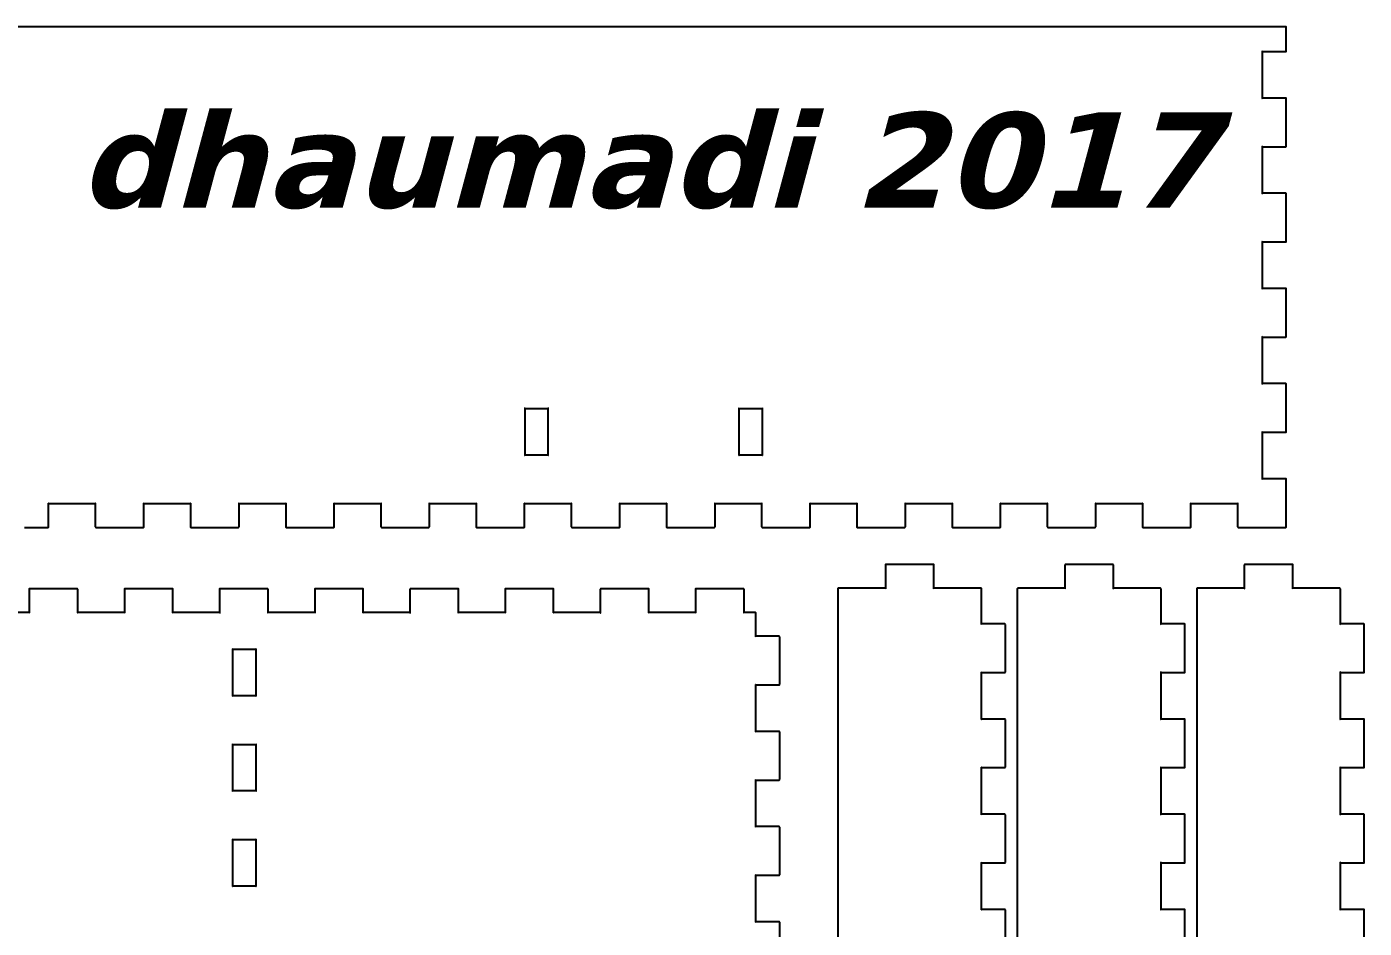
# Model space of a CAD drawing. Header units: millimetres. Extents: x -284 to 284, y -194 to 194.
# Drawn here: x 3 to 284, y 4.7 to 194.2 of the extents above; entities that cross this region are included whole.
import ezdxf

# ---------------------------------------------------------------- set-up
doc = ezdxf.new("R2010")
doc.units = ezdxf.units.MM
doc.layers.add('decoupe1', color=7, linetype='Continuous', lineweight=25, true_color=0x000000)
doc.layers.add('logo', color=7, linetype='Continuous', lineweight=25, true_color=0x000000)
doc.styles.add('textstyle1', font='')
doc.styles.get('textstyle1').set_extended_font_data('1CamBam_Stick_5', italic=True, bold=True)

msp = doc.modelspace()

# ---------------------------------------------------------------- linework, layer by layer
at = {"layer": 'decoupe1', "color": 7, "true_color": 0xffffff}
for points in [[(267.5, 194.15), (262.5, 194.15), (2.5, 194.15), (-2.5, 194.15)], [(267.6, 189.05), (267.6, 194.05)], [(262.5, 188.95), (267.5, 188.95)], [(262.6, 179.05), (262.6, 189.05)], [(267.5, 179.15), (262.5, 179.15)], [(267.6, 169.05), (267.6, 179.05)], [(262.5, 168.95), (267.5, 168.95)], [(262.6, 159.05), (262.6, 169.05)], [(267.5, 159.15), (262.5, 159.15)], [(267.6, 149.05), (267.6, 159.05)], [(262.5, 148.95), (267.5, 148.95)], [(262.6, 139.05), (262.6, 149.05)], [(267.5, 139.15), (262.5, 139.15)], [(267.6, 129.05), (267.6, 139.05)], [(262.5, 128.95), (267.5, 128.95)], [(262.6, 119.05), (262.6, 129.05)], [(267.5, 119.15), (262.5, 119.15)], [(267.6, 109.05), (267.6, 119.05)], [(262.5, 108.95), (267.5, 108.95)], [(262.6, 99.05), (262.6, 109.05)], [(267.5, 99.15), (262.5, 99.15)], [(267.6, 89.05), (267.6, 94.05), (267.6, 99.05)], [(7.5, 93.95), (17.5, 93.95)], [(7.6, 89.05), (7.6, 94.05)], [(17.4, 94.05), (17.4, 89.05)], [(27.5, 93.95), (37.5, 93.95)], [(27.6, 89.05), (27.6, 94.05)], [(37.4, 94.05), (37.4, 89.05)], [(47.5, 93.95), (57.5, 93.95)], [(47.6, 89.05), (47.6, 94.05)], [(57.4, 94.05), (57.4, 89.05)], [(67.5, 93.95), (77.5, 93.95)], [(67.6, 89.05), (67.6, 94.05)], [(77.4, 94.05), (77.4, 89.05)], [(87.5, 93.95), (97.5, 93.95)], [(87.6, 89.05), (87.6, 94.05)], [(97.4, 94.05), (97.4, 89.05)], [(107.5, 93.95), (117.5, 93.95)], [(107.6, 89.05), (107.6, 94.05)], [(117.4, 94.05), (117.4, 89.05)], [(127.5, 93.95), (137.5, 93.95)], [(127.6, 89.05), (127.6, 94.05)], [(137.4, 94.05), (137.4, 89.05)], [(147.5, 93.95), (157.5, 93.95)], [(147.6, 89.05), (147.6, 94.05)], [(157.4, 94.05), (157.4, 89.05)], [(167.5, 93.95), (177.5, 93.95)], [(167.6, 89.05), (167.6, 94.05)], [(177.4, 94.05), (177.4, 89.05)], [(187.5, 93.95), (197.5, 93.95)], [(187.6, 89.05), (187.6, 94.05)], [(197.4, 94.05), (197.4, 89.05)], [(207.5, 93.95), (217.5, 93.95)], [(207.6, 89.05), (207.6, 94.05)], [(217.4, 94.05), (217.4, 89.05)], [(227.5, 93.95), (237.5, 93.95)], [(227.6, 89.05), (227.6, 94.05)], [(237.4, 94.05), (237.4, 89.05)], [(247.5, 93.95), (257.5, 93.95)], [(247.6, 89.05), (247.6, 94.05)], [(257.4, 94.05), (257.4, 89.05)], [(2.5, 88.95), (7.5, 88.95)], [(17.5, 88.95), (27.5, 88.95)], [(37.5, 88.95), (47.5, 88.95)], [(57.5, 88.95), (67.5, 88.95)], [(77.5, 88.95), (87.5, 88.95)], [(97.5, 88.95), (107.5, 88.95)], [(117.5, 88.95), (127.5, 88.95)], [(137.5, 88.95), (147.5, 88.95)], [(157.5, 88.95), (167.5, 88.95)], [(177.5, 88.95), (187.5, 88.95)], [(197.5, 88.95), (207.5, 88.95)], [(217.5, 88.95), (227.5, 88.95)], [(237.5, 88.95), (247.5, 88.95)], [(257.5, 88.95), (262.5, 88.95), (267.5, 88.95)], [(183.4, 81.05), (183.4, 76.05)], [(193.5, 81.15), (183.5, 81.15)], [(193.6, 76.05), (193.6, 81.05)], [(221.1, 81.05), (221.1, 76.05)], [(231.2, 81.15), (221.2, 81.15)], [(231.3, 76.05), (231.3, 81.05)], [(258.8, 81.05), (258.8, 76.05)], [(268.9, 81.15), (258.9, 81.15)], [(269, 76.05), (269, 81.05)], [(3.5, 75.95), (3.5, 70.95)], [(13.6, 76.05), (3.6, 76.05)], [(13.7, 70.95), (13.7, 75.95)], [(23.5, 75.95), (23.5, 70.95)], [(33.6, 76.05), (23.6, 76.05)], [(33.7, 70.95), (33.7, 75.95)], [(43.5, 75.95), (43.5, 70.95)], [(53.6, 76.05), (43.6, 76.05)], [(53.7, 70.95), (53.7, 75.95)], [(63.5, 75.95), (63.5, 70.95)], [(73.6, 76.05), (63.6, 76.05)], [(73.7, 70.95), (73.7, 75.95)], [(83.5, 75.95), (83.5, 70.95)], [(93.6, 76.05), (83.6, 76.05)], [(93.7, 70.95), (93.7, 75.95)], [(103.5, 75.95), (103.5, 70.95)], [(113.6, 76.05), (103.6, 76.05)], [(113.7, 70.95), (113.7, 75.95)], [(123.5, 75.95), (123.5, 70.95)], [(133.6, 76.05), (123.6, 76.05)], [(133.7, 70.95), (133.7, 75.95)], [(143.5, 75.95), (143.5, 70.95)], [(153.6, 76.05), (143.6, 76.05)], [(153.7, 70.95), (153.7, 75.95)], [(173.4, 76.05), (173.4, 76.05), (173.4, -183.95)], [(183.5, 76.15), (173.5, 76.15)], [(203.5, 76.15), (203.5, 76.15), (193.5, 76.15)], [(203.6, 68.55), (203.6, 76.05)], [(211.1, 76.05), (211.1, 76.05), (211.1, -183.95)], [(221.2, 76.15), (211.2, 76.15)], [(241.2, 76.15), (241.2, 76.15), (231.2, 76.15)], [(241.3, 68.55), (241.3, 76.05)], [(248.8, 76.05), (248.8, 76.05), (248.8, -183.95)], [(258.9, 76.15), (248.9, 76.15)], [(278.9, 76.15), (278.9, 76.15), (268.9, 76.15)], [(279, 68.55), (279, 76.05)], [(3.6, 71.05), (-6.4, 71.05)], [(23.6, 71.05), (13.6, 71.05)], [(43.6, 71.05), (33.6, 71.05)], [(63.6, 71.05), (53.6, 71.05)], [(83.6, 71.05), (73.6, 71.05)], [(103.6, 71.05), (93.6, 71.05)], [(123.6, 71.05), (113.6, 71.05)], [(143.6, 71.05), (133.6, 71.05)], [(156.1, 71.05), (156.1, 71.05), (153.6, 71.05)], [(156.2, 65.95), (156.2, 70.95)], [(208.5, 68.65), (203.5, 68.65)], [(208.6, 58.55), (208.6, 68.55)], [(246.2, 68.65), (241.2, 68.65)], [(246.3, 58.55), (246.3, 68.55)], [(283.9, 68.65), (278.9, 68.65)], [(284, 58.55), (284, 68.55)], [(161.1, 66.05), (156.1, 66.05)], [(161.2, 55.95), (161.2, 65.95)], [(203.5, 58.45), (208.5, 58.45)], [(203.6, 48.55), (203.6, 58.55)], [(241.2, 58.45), (246.2, 58.45)], [(241.3, 48.55), (241.3, 58.55)], [(278.9, 58.45), (283.9, 58.45)], [(279, 48.55), (279, 58.55)], [(156.1, 55.85), (161.1, 55.85)], [(156.2, 45.95), (156.2, 55.95)], [(208.5, 48.65), (203.5, 48.65)], [(208.6, 38.55), (208.6, 48.55)], [(246.2, 48.65), (241.2, 48.65)], [(246.3, 38.55), (246.3, 48.55)], [(283.9, 48.65), (278.9, 48.65)], [(284, 38.55), (284, 48.55)], [(161.1, 46.05), (156.1, 46.05)], [(161.2, 35.95), (161.2, 45.95)], [(203.5, 38.45), (208.5, 38.45)], [(203.6, 28.55), (203.6, 38.55)], [(241.2, 38.45), (246.2, 38.45)], [(241.3, 28.55), (241.3, 38.55)], [(278.9, 38.45), (283.9, 38.45)], [(279, 28.55), (279, 38.55)], [(156.1, 35.85), (161.1, 35.85)], [(156.2, 25.95), (156.2, 35.95)], [(208.5, 28.65), (203.5, 28.65)], [(208.6, 18.55), (208.6, 28.55)], [(246.2, 28.65), (241.2, 28.65)], [(246.3, 18.55), (246.3, 28.55)], [(283.9, 28.65), (278.9, 28.65)], [(284, 18.55), (284, 28.55)], [(161.1, 26.05), (156.1, 26.05)], [(161.2, 15.95), (161.2, 25.95)], [(203.5, 18.45), (208.5, 18.45)], [(203.6, 8.55), (203.6, 18.55)], [(241.2, 18.45), (246.2, 18.45)], [(241.3, 8.55), (241.3, 18.55)], [(278.9, 18.45), (283.9, 18.45)], [(279, 8.55), (279, 18.55)], [(156.1, 15.85), (161.1, 15.85)], [(156.2, 5.95), (156.2, 15.95)], [(208.5, 8.65), (203.5, 8.65)], [(208.6, -1.45), (208.6, 8.55)], [(246.2, 8.65), (241.2, 8.65)], [(246.3, -1.45), (246.3, 8.55)], [(283.9, 8.65), (278.9, 8.65)], [(284, -1.45), (284, 8.55)], [(161.1, 6.05), (156.1, 6.05)], [(161.2, -4.05), (161.2, 5.95)]]:
    msp.add_lwpolyline(points, dxfattribs=at)
at = {"layer": 'decoupe1', "color": 5, "true_color": 0x0000ff}
for points in [[(107.6, 113.95), (112.6, 113.95)], [(107.7, 104.05), (107.7, 114.05)], [(112.49, 114.05), (112.49, 104.05)], [(152.6, 113.95), (157.6, 113.95)], [(152.7, 104.05), (152.7, 114.05)], [(157.49, 114.05), (157.49, 104.05)], [(112.6, 104.15), (107.6, 104.15)], [(157.6, 104.15), (152.6, 104.15)], [(46.2, 63.34), (51.2, 63.34)], [(46.3, 53.45), (46.3, 63.45)], [(51.1, 63.45), (51.1, 53.45)], [(51.2, 53.55), (46.2, 53.55)], [(46.2, 43.34), (51.2, 43.34)], [(46.3, 33.45), (46.3, 43.45)], [(51.1, 43.45), (51.1, 33.45)], [(51.2, 33.55), (46.2, 33.55)], [(46.2, 23.34), (51.2, 23.34)], [(46.3, 13.45), (46.3, 23.45)], [(51.1, 23.45), (51.1, 13.45)], [(51.2, 13.55), (46.2, 13.55)]]:
    msp.add_lwpolyline(points, dxfattribs=at)
at = {"layer": 'decoupe1', "color": 7, "true_color": 0xffffff}
for points in [[(267.6, 194.05), (267.6, 194.11), (267.56, 194.15), (267.5, 194.15)], [(262.6, 189.05), (262.6, 189), (262.56, 188.95), (262.5, 188.95)], [(267.5, 188.95), (267.55, 188.95), (267.6, 188.99), (267.6, 189.05)], [(262.5, 179.15), (262.55, 179.15), (262.6, 179.11), (262.6, 179.05)], [(267.6, 179.05), (267.6, 179.11), (267.56, 179.15), (267.5, 179.15)], [(262.6, 169.05), (262.6, 169), (262.56, 168.95), (262.5, 168.95)], [(267.5, 168.95), (267.55, 168.95), (267.6, 168.99), (267.6, 169.05)], [(262.5, 159.15), (262.55, 159.15), (262.6, 159.11), (262.6, 159.05)], [(267.6, 159.05), (267.6, 159.11), (267.56, 159.15), (267.5, 159.15)], [(262.6, 149.05), (262.6, 149), (262.56, 148.95), (262.5, 148.95)], [(267.5, 148.95), (267.55, 148.95), (267.6, 148.99), (267.6, 149.05)], [(262.5, 139.15), (262.55, 139.15), (262.6, 139.11), (262.6, 139.05)], [(267.6, 139.05), (267.6, 139.11), (267.56, 139.15), (267.5, 139.15)], [(262.6, 129.05), (262.6, 129), (262.56, 128.95), (262.5, 128.95)], [(267.5, 128.95), (267.55, 128.95), (267.6, 128.99), (267.6, 129.05)], [(262.5, 119.15), (262.55, 119.15), (262.6, 119.11), (262.6, 119.05)], [(267.6, 119.05), (267.6, 119.11), (267.56, 119.15), (267.5, 119.15)], [(262.6, 109.05), (262.6, 109), (262.56, 108.95), (262.5, 108.95)], [(267.5, 108.95), (267.55, 108.95), (267.6, 108.99), (267.6, 109.05)], [(262.5, 99.15), (262.55, 99.15), (262.6, 99.11), (262.6, 99.05)], [(267.6, 99.05), (267.6, 99.11), (267.56, 99.15), (267.5, 99.15)], [(7.6, 94.05), (7.6, 94), (7.56, 93.95), (7.5, 93.95)], [(17.5, 93.95), (17.44, 93.95), (17.4, 93.99), (17.4, 94.05)], [(27.6, 94.05), (27.6, 94), (27.56, 93.95), (27.5, 93.95)], [(37.5, 93.95), (37.44, 93.95), (37.4, 93.99), (37.4, 94.05)], [(47.6, 94.05), (47.6, 94), (47.56, 93.95), (47.5, 93.95)], [(57.5, 93.95), (57.44, 93.95), (57.4, 93.99), (57.4, 94.05)], [(67.6, 94.05), (67.6, 94), (67.56, 93.95), (67.5, 93.95)], [(77.5, 93.95), (77.44, 93.95), (77.4, 93.99), (77.4, 94.05)], [(87.6, 94.05), (87.6, 94), (87.56, 93.95), (87.5, 93.95)], [(97.5, 93.95), (97.44, 93.95), (97.4, 93.99), (97.4, 94.05)], [(107.6, 94.05), (107.6, 94), (107.56, 93.95), (107.5, 93.95)], [(117.5, 93.95), (117.44, 93.95), (117.4, 93.99), (117.4, 94.05)], [(127.6, 94.05), (127.6, 94), (127.56, 93.95), (127.5, 93.95)], [(137.5, 93.95), (137.44, 93.95), (137.4, 93.99), (137.4, 94.05)], [(147.6, 94.05), (147.6, 94), (147.56, 93.95), (147.5, 93.95)], [(157.5, 93.95), (157.44, 93.95), (157.4, 93.99), (157.4, 94.05)], [(167.6, 94.05), (167.6, 94), (167.56, 93.95), (167.5, 93.95)], [(177.5, 93.95), (177.44, 93.95), (177.4, 93.99), (177.4, 94.05)], [(187.6, 94.05), (187.6, 94), (187.56, 93.95), (187.5, 93.95)], [(197.5, 93.95), (197.44, 93.95), (197.4, 93.99), (197.4, 94.05)], [(207.6, 94.05), (207.6, 94), (207.56, 93.95), (207.5, 93.95)], [(217.5, 93.95), (217.44, 93.95), (217.4, 93.99), (217.4, 94.05)], [(227.6, 94.05), (227.6, 94), (227.56, 93.95), (227.5, 93.95)], [(237.5, 93.95), (237.44, 93.95), (237.4, 93.99), (237.4, 94.05)], [(247.6, 94.05), (247.6, 94), (247.56, 93.95), (247.5, 93.95)], [(257.5, 93.95), (257.44, 93.95), (257.4, 93.99), (257.4, 94.05)], [(7.5, 88.95), (7.55, 88.95), (7.6, 88.99), (7.6, 89.05)], [(17.4, 89.05), (17.4, 89), (17.44, 88.95), (17.5, 88.95)], [(27.5, 88.95), (27.55, 88.95), (27.6, 88.99), (27.6, 89.05)], [(37.4, 89.05), (37.4, 89), (37.44, 88.95), (37.5, 88.95)], [(47.5, 88.95), (47.55, 88.95), (47.6, 88.99), (47.6, 89.05)], [(57.4, 89.05), (57.4, 89), (57.44, 88.95), (57.5, 88.95)], [(67.5, 88.95), (67.55, 88.95), (67.6, 88.99), (67.6, 89.05)], [(77.4, 89.05), (77.4, 89), (77.44, 88.95), (77.5, 88.95)], [(87.5, 88.95), (87.55, 88.95), (87.6, 88.99), (87.6, 89.05)], [(97.4, 89.05), (97.4, 89), (97.44, 88.95), (97.5, 88.95)], [(107.5, 88.95), (107.55, 88.95), (107.6, 88.99), (107.6, 89.05)], [(117.4, 89.05), (117.4, 89), (117.44, 88.95), (117.5, 88.95)], [(127.5, 88.95), (127.55, 88.95), (127.6, 88.99), (127.6, 89.05)], [(137.4, 89.05), (137.4, 89), (137.44, 88.95), (137.5, 88.95)], [(147.5, 88.95), (147.55, 88.95), (147.6, 88.99), (147.6, 89.05)], [(157.4, 89.05), (157.4, 89), (157.44, 88.95), (157.5, 88.95)], [(167.5, 88.95), (167.55, 88.95), (167.6, 88.99), (167.6, 89.05)], [(177.4, 89.05), (177.4, 89), (177.44, 88.95), (177.5, 88.95)], [(187.5, 88.95), (187.55, 88.95), (187.6, 88.99), (187.6, 89.05)], [(197.4, 89.05), (197.4, 89), (197.44, 88.95), (197.5, 88.95)], [(207.5, 88.95), (207.55, 88.95), (207.6, 88.99), (207.6, 89.05)], [(217.4, 89.05), (217.4, 89), (217.44, 88.95), (217.5, 88.95)], [(227.5, 88.95), (227.55, 88.95), (227.6, 88.99), (227.6, 89.05)], [(237.4, 89.05), (237.4, 89), (237.44, 88.95), (237.5, 88.95)], [(247.5, 88.95), (247.55, 88.95), (247.6, 88.99), (247.6, 89.05)], [(257.4, 89.05), (257.4, 89), (257.44, 88.95), (257.5, 88.95)], [(267.5, 88.95), (267.55, 88.95), (267.6, 88.99), (267.6, 89.05)], [(183.5, 81.15), (183.44, 81.15), (183.4, 81.11), (183.4, 81.05)], [(193.6, 81.05), (193.6, 81.11), (193.56, 81.15), (193.5, 81.15)], [(221.2, 81.15), (221.15, 81.15), (221.1, 81.11), (221.1, 81.05)], [(231.3, 81.05), (231.3, 81.11), (231.26, 81.15), (231.2, 81.15)], [(258.9, 81.15), (258.85, 81.15), (258.8, 81.11), (258.8, 81.05)], [(269, 81.05), (269, 81.11), (268.96, 81.15), (268.9, 81.15)], [(3.6, 76.05), (3.54, 76.05), (3.5, 76.01), (3.5, 75.95)], [(13.7, 75.95), (13.7, 76), (13.66, 76.05), (13.6, 76.05)], [(23.6, 76.05), (23.54, 76.05), (23.5, 76.01), (23.5, 75.95)], [(33.7, 75.95), (33.7, 76), (33.66, 76.05), (33.6, 76.05)], [(43.6, 76.05), (43.54, 76.05), (43.5, 76.01), (43.5, 75.95)], [(53.7, 75.95), (53.7, 76), (53.66, 76.05), (53.6, 76.05)], [(63.6, 76.05), (63.54, 76.05), (63.5, 76.01), (63.5, 75.95)], [(73.7, 75.95), (73.7, 76), (73.66, 76.05), (73.6, 76.05)], [(83.6, 76.05), (83.54, 76.05), (83.5, 76.01), (83.5, 75.95)], [(93.7, 75.95), (93.7, 76), (93.66, 76.05), (93.6, 76.05)], [(103.6, 76.05), (103.54, 76.05), (103.5, 76.01), (103.5, 75.95)], [(113.7, 75.95), (113.7, 76), (113.66, 76.05), (113.6, 76.05)], [(123.6, 76.05), (123.54, 76.05), (123.5, 76.01), (123.5, 75.95)], [(133.7, 75.95), (133.7, 76), (133.66, 76.05), (133.6, 76.05)], [(143.6, 76.05), (143.54, 76.05), (143.5, 76.01), (143.5, 75.95)], [(153.7, 75.95), (153.7, 76), (153.66, 76.05), (153.6, 76.05)], [(173.5, 76.15), (173.44, 76.15), (173.4, 76.11), (173.4, 76.05)], [(183.4, 76.05), (183.4, 76.11), (183.44, 76.15), (183.5, 76.15)], [(193.5, 76.15), (193.55, 76.15), (193.6, 76.11), (193.6, 76.05)], [(203.6, 76.05), (203.6, 76.11), (203.56, 76.15), (203.5, 76.15)], [(211.2, 76.15), (211.15, 76.15), (211.1, 76.11), (211.1, 76.05)], [(221.1, 76.05), (221.1, 76.11), (221.14, 76.15), (221.2, 76.15)], [(231.2, 76.15), (231.26, 76.15), (231.3, 76.11), (231.3, 76.05)], [(241.3, 76.05), (241.3, 76.11), (241.26, 76.15), (241.2, 76.15)], [(248.9, 76.15), (248.85, 76.15), (248.8, 76.11), (248.8, 76.05)], [(258.8, 76.05), (258.8, 76.11), (258.84, 76.15), (258.9, 76.15)], [(268.9, 76.15), (268.96, 76.15), (269, 76.11), (269, 76.05)], [(279, 76.05), (279, 76.11), (278.96, 76.15), (278.9, 76.15)], [(3.5, 70.95), (3.5, 71), (3.54, 71.05), (3.6, 71.05)], [(13.6, 71.05), (13.65, 71.05), (13.7, 71.01), (13.7, 70.95)], [(23.5, 70.95), (23.5, 71), (23.54, 71.05), (23.6, 71.05)], [(33.6, 71.05), (33.65, 71.05), (33.7, 71.01), (33.7, 70.95)], [(43.5, 70.95), (43.5, 71), (43.54, 71.05), (43.6, 71.05)], [(53.6, 71.05), (53.65, 71.05), (53.7, 71.01), (53.7, 70.95)], [(63.5, 70.95), (63.5, 71), (63.54, 71.05), (63.6, 71.05)], [(73.6, 71.05), (73.65, 71.05), (73.7, 71.01), (73.7, 70.95)], [(83.5, 70.95), (83.5, 71), (83.54, 71.05), (83.6, 71.05)], [(93.6, 71.05), (93.65, 71.05), (93.7, 71.01), (93.7, 70.95)], [(103.5, 70.95), (103.5, 71), (103.54, 71.05), (103.6, 71.05)], [(113.6, 71.05), (113.65, 71.05), (113.7, 71.01), (113.7, 70.95)], [(123.5, 70.95), (123.5, 71), (123.54, 71.05), (123.6, 71.05)], [(133.6, 71.05), (133.65, 71.05), (133.7, 71.01), (133.7, 70.95)], [(143.5, 70.95), (143.5, 71), (143.54, 71.05), (143.6, 71.05)], [(153.6, 71.05), (153.65, 71.05), (153.7, 71.01), (153.7, 70.95)], [(156.2, 70.95), (156.2, 71), (156.16, 71.05), (156.1, 71.05)], [(203.5, 68.65), (203.55, 68.65), (203.6, 68.61), (203.6, 68.55)], [(208.6, 68.55), (208.6, 68.61), (208.56, 68.65), (208.5, 68.65)], [(241.2, 68.65), (241.26, 68.65), (241.3, 68.61), (241.3, 68.55)], [(246.3, 68.55), (246.3, 68.61), (246.26, 68.65), (246.2, 68.65)], [(278.9, 68.65), (278.96, 68.65), (279, 68.61), (279, 68.55)], [(284, 68.55), (284, 68.61), (283.96, 68.65), (283.9, 68.65)], [(156.1, 66.05), (156.15, 66.05), (156.2, 66.01), (156.2, 65.95)], [(161.2, 65.95), (161.2, 66), (161.16, 66.05), (161.1, 66.05)], [(203.6, 58.55), (203.6, 58.5), (203.56, 58.45), (203.5, 58.45)], [(208.5, 58.45), (208.55, 58.45), (208.6, 58.49), (208.6, 58.55)], [(241.3, 58.55), (241.3, 58.5), (241.26, 58.45), (241.2, 58.45)], [(246.2, 58.45), (246.26, 58.45), (246.3, 58.49), (246.3, 58.55)], [(279, 58.55), (279, 58.5), (278.96, 58.45), (278.9, 58.45)], [(283.9, 58.45), (283.96, 58.45), (284, 58.49), (284, 58.55)], [(156.2, 55.95), (156.2, 55.89), (156.16, 55.85), (156.1, 55.85)], [(161.1, 55.85), (161.15, 55.85), (161.2, 55.89), (161.2, 55.95)], [(203.5, 48.65), (203.55, 48.65), (203.6, 48.61), (203.6, 48.55)], [(208.6, 48.55), (208.6, 48.61), (208.56, 48.65), (208.5, 48.65)], [(241.2, 48.65), (241.26, 48.65), (241.3, 48.61), (241.3, 48.55)], [(246.3, 48.55), (246.3, 48.61), (246.26, 48.65), (246.2, 48.65)], [(278.9, 48.65), (278.96, 48.65), (279, 48.61), (279, 48.55)], [(284, 48.55), (284, 48.61), (283.96, 48.65), (283.9, 48.65)], [(156.1, 46.05), (156.15, 46.05), (156.2, 46.01), (156.2, 45.95)], [(161.2, 45.95), (161.2, 46), (161.16, 46.05), (161.1, 46.05)], [(203.6, 38.55), (203.6, 38.5), (203.56, 38.45), (203.5, 38.45)], [(208.5, 38.45), (208.55, 38.45), (208.6, 38.49), (208.6, 38.55)], [(241.3, 38.55), (241.3, 38.5), (241.26, 38.45), (241.2, 38.45)], [(246.2, 38.45), (246.26, 38.45), (246.3, 38.49), (246.3, 38.55)], [(279, 38.55), (279, 38.5), (278.96, 38.45), (278.9, 38.45)], [(283.9, 38.45), (283.96, 38.45), (284, 38.49), (284, 38.55)], [(156.2, 35.95), (156.2, 35.89), (156.16, 35.85), (156.1, 35.85)], [(161.1, 35.85), (161.15, 35.85), (161.2, 35.89), (161.2, 35.95)], [(203.5, 28.65), (203.55, 28.65), (203.6, 28.61), (203.6, 28.55)], [(208.6, 28.55), (208.6, 28.61), (208.56, 28.65), (208.5, 28.65)], [(241.2, 28.65), (241.26, 28.65), (241.3, 28.61), (241.3, 28.55)], [(246.3, 28.55), (246.3, 28.61), (246.26, 28.65), (246.2, 28.65)], [(278.9, 28.65), (278.96, 28.65), (279, 28.61), (279, 28.55)], [(284, 28.55), (284, 28.61), (283.96, 28.65), (283.9, 28.65)], [(156.1, 26.05), (156.15, 26.05), (156.2, 26.01), (156.2, 25.95)], [(161.2, 25.95), (161.2, 26), (161.16, 26.05), (161.1, 26.05)], [(203.6, 18.55), (203.6, 18.5), (203.56, 18.45), (203.5, 18.45)], [(208.5, 18.45), (208.55, 18.45), (208.6, 18.49), (208.6, 18.55)], [(241.3, 18.55), (241.3, 18.5), (241.26, 18.45), (241.2, 18.45)], [(246.2, 18.45), (246.26, 18.45), (246.3, 18.49), (246.3, 18.55)], [(279, 18.55), (279, 18.5), (278.96, 18.45), (278.9, 18.45)], [(283.9, 18.45), (283.96, 18.45), (284, 18.49), (284, 18.55)], [(156.2, 15.95), (156.2, 15.89), (156.16, 15.85), (156.1, 15.85)], [(161.1, 15.85), (161.15, 15.85), (161.2, 15.89), (161.2, 15.95)], [(203.5, 8.65), (203.55, 8.65), (203.6, 8.61), (203.6, 8.55)], [(208.6, 8.55), (208.6, 8.61), (208.56, 8.65), (208.5, 8.65)], [(241.2, 8.65), (241.26, 8.65), (241.3, 8.61), (241.3, 8.55)], [(246.3, 8.55), (246.3, 8.61), (246.26, 8.65), (246.2, 8.65)], [(278.9, 8.65), (278.96, 8.65), (279, 8.61), (279, 8.55)], [(284, 8.55), (284, 8.61), (283.96, 8.65), (283.9, 8.65)], [(156.1, 6.05), (156.15, 6.05), (156.2, 6.01), (156.2, 5.95)], [(161.2, 5.95), (161.2, 6), (161.16, 6.05), (161.1, 6.05)]]:
    msp.add_open_spline(points, degree=3, dxfattribs=at)
at = {"layer": 'decoupe1', "color": 5, "true_color": 0x0000ff}
for points in [[(107.7, 114.05), (107.7, 113.99), (107.65, 113.95), (107.6, 113.95)], [(112.6, 113.95), (112.54, 113.95), (112.49, 113.99), (112.49, 114.05)], [(152.7, 114.05), (152.7, 113.99), (152.65, 113.95), (152.6, 113.95)], [(157.6, 113.95), (157.54, 113.95), (157.49, 113.99), (157.49, 114.05)], [(107.6, 104.15), (107.65, 104.15), (107.7, 104.11), (107.7, 104.05)], [(112.5, 104.05), (112.5, 104.11), (112.54, 104.15), (112.6, 104.15)], [(152.6, 104.15), (152.65, 104.15), (152.7, 104.11), (152.7, 104.05)], [(157.5, 104.05), (157.5, 104.11), (157.54, 104.15), (157.6, 104.15)], [(46.3, 63.45), (46.3, 63.39), (46.26, 63.34), (46.2, 63.34)], [(51.2, 63.34), (51.14, 63.34), (51.1, 63.39), (51.1, 63.45)], [(46.2, 53.55), (46.25, 53.55), (46.3, 53.5), (46.3, 53.45)], [(51.1, 53.45), (51.1, 53.5), (51.14, 53.55), (51.2, 53.55)], [(46.3, 43.45), (46.3, 43.39), (46.26, 43.34), (46.2, 43.34)], [(51.2, 43.34), (51.14, 43.34), (51.1, 43.39), (51.1, 43.45)], [(46.2, 33.55), (46.25, 33.55), (46.3, 33.5), (46.3, 33.45)], [(51.1, 33.45), (51.1, 33.5), (51.14, 33.55), (51.2, 33.55)], [(46.3, 23.45), (46.3, 23.39), (46.26, 23.34), (46.2, 23.34)], [(51.2, 23.34), (51.14, 23.34), (51.1, 23.39), (51.1, 23.45)], [(46.2, 13.55), (46.25, 13.55), (46.3, 13.5), (46.3, 13.45)], [(51.1, 13.45), (51.1, 13.5), (51.14, 13.55), (51.2, 13.55)]]:
    msp.add_open_spline(points, degree=3, dxfattribs=at)

# ---------------------------------------------------------------- texts
at = {"layer": 'logo', "insert": (133.5, 165.95), "char_height": 10, "attachment_point": 5, "style": 'textstyle1'}
msp.add_mtext('\\fDejaVu Sans|b1|i1|c0|p0;\\H20;dhaumadi 2017', dxfattribs=at)

doc.saveas('drawing.dxf')
